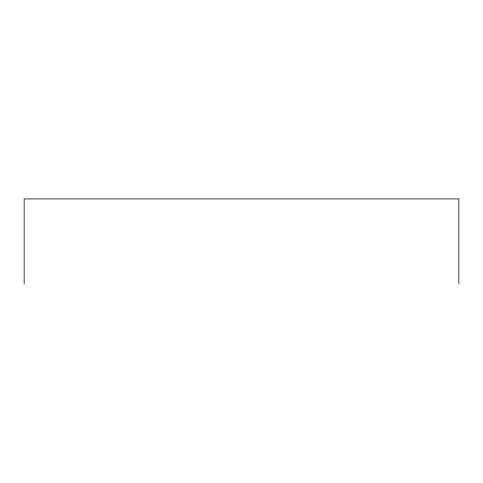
<?xml version="1.0" encoding="UTF-8"?>
<svg xmlns="http://www.w3.org/2000/svg" width="483" height="483" viewBox="0 0 483 483"><rect width="100%" height="100%" fill="white"/><g stroke="black" fill="none" stroke-linecap="round" stroke-linejoin="round"><path stroke-width="0.72" d="M458.85 284.076L458.85 198.924L24.15 198.924L24.15 284.076"/></g></svg>
